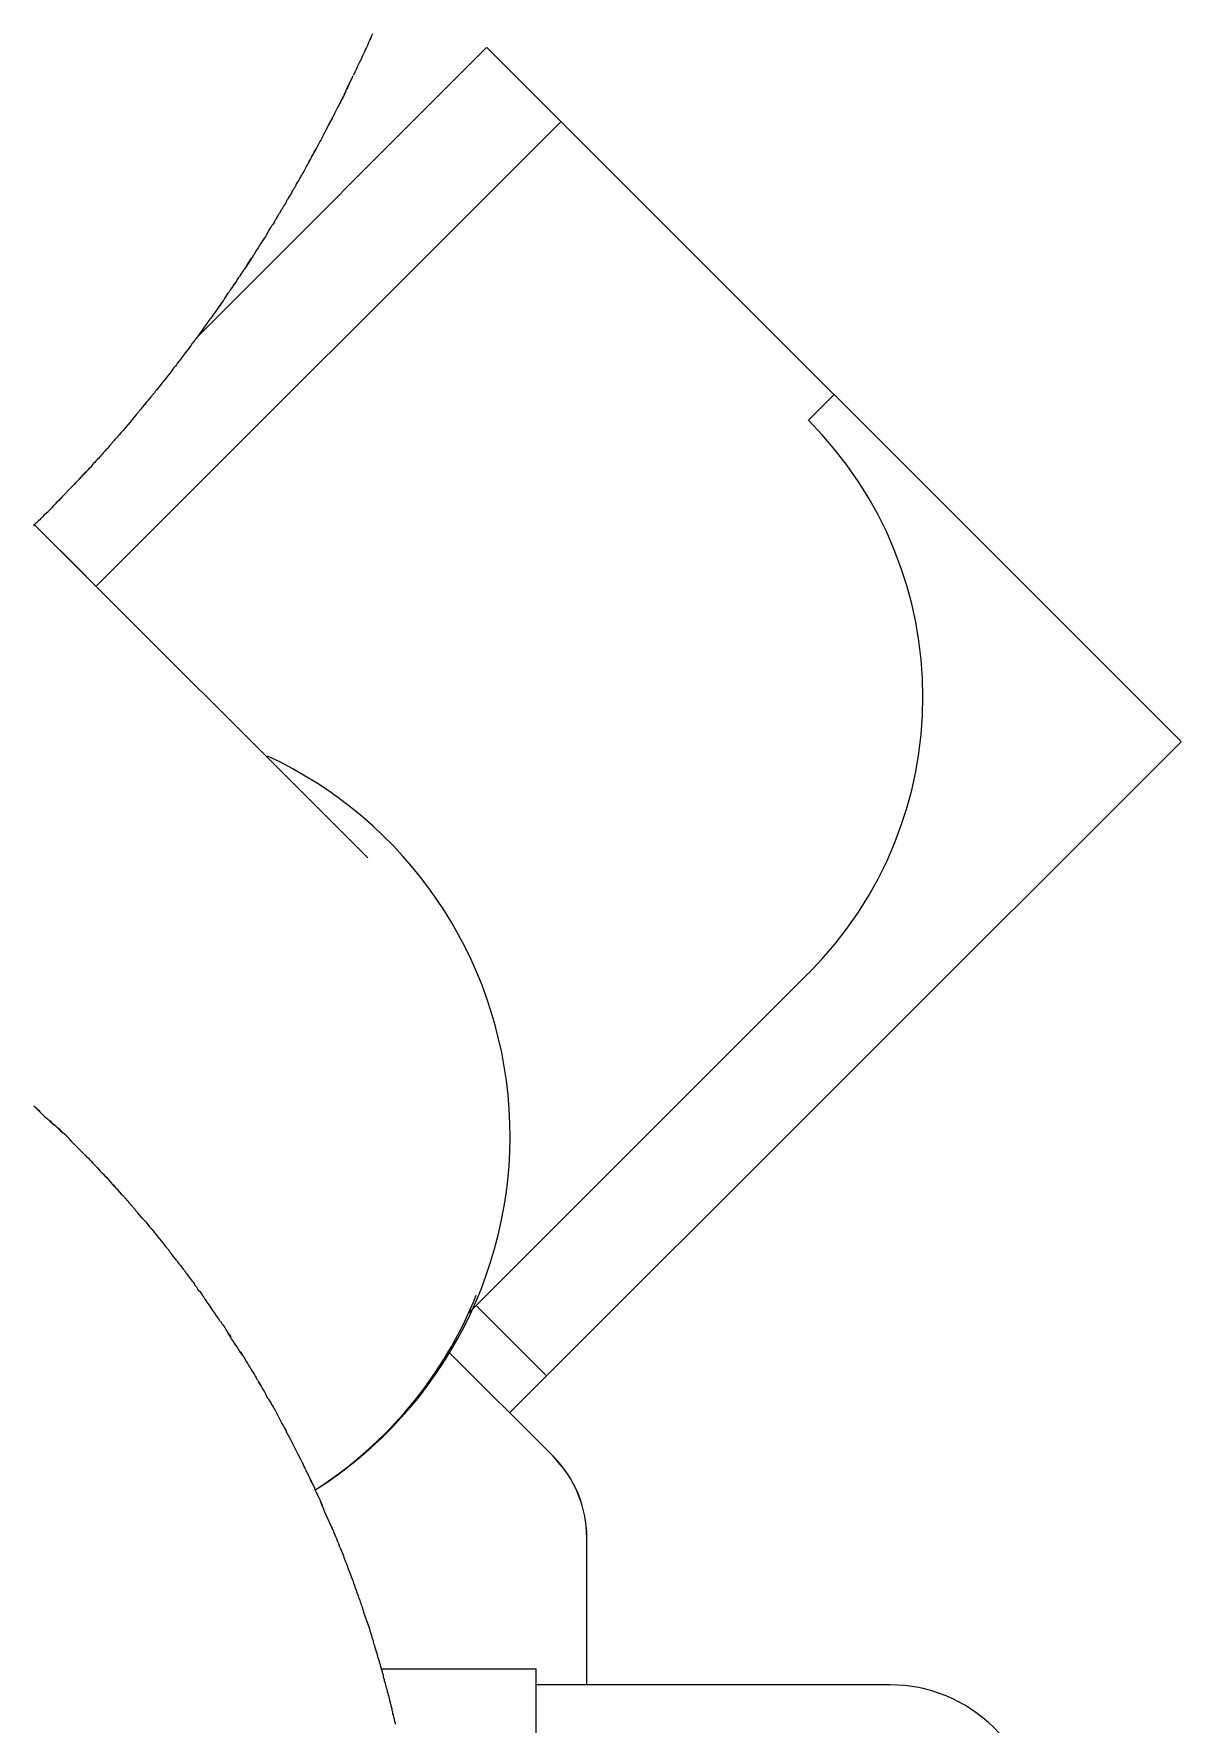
# Model space of a CAD drawing. Header units: millimetres. Extents: x 5194 to 16594, y 329 to 7592.
# Drawn here: x 11604.9 to 11714.9, y 3613.4 to 3775.4 of the extents above; entities that cross this region are included whole.
import ezdxf

# ---------------------------------------------------------------- set-up
doc = ezdxf.new("R2010")
doc.units = ezdxf.units.MM
doc.header["$MEASUREMENT"] = 0
doc.layers.add('PDF_Geometry', color=7, linetype='Continuous', true_color=0x231f20)

msp = doc.modelspace()

# ---------------------------------------------------------------- linework, layer by layer
at = {"layer": 'PDF_Geometry', "color": 0, "lineweight": 9}
for p, q in [((11620.62, 3746.38), (11648.33, 3774.1)), ((11648.34, 3774.1), (11714.88, 3707.56)), ((11634.6, 3769.41), (11634.33, 3768.92)), ((11634.64, 3769.5), (11634.6, 3769.41)), ((11634.82, 3769.93), (11634.64, 3769.5)), ((11634.84, 3770), (11634.82, 3769.93)), ((11634.91, 3770.09), (11634.84, 3770)), ((11634.93, 3770.13), (11634.91, 3770.09)), ((11634.19, 3768.65), (11634.15, 3768.56)), ((11634.24, 3768.72), (11634.19, 3768.65)), ((11634.26, 3768.78), (11634.24, 3768.72)), ((11634.33, 3768.85), (11634.26, 3768.78)), ((11634.33, 3768.92), (11634.33, 3768.85)), ((11655.45, 3766.99), (11610.92, 3722.46)), ((11633.54, 3767.37), (11633.52, 3767.3)), ((11633.58, 3767.43), (11633.54, 3767.37)), ((11633.63, 3767.5), (11633.58, 3767.43)), ((11632.01, 3764.47), (11631.99, 3764.38)), ((11632.05, 3764.53), (11632.01, 3764.47)), ((11632.08, 3764.6), (11632.05, 3764.53)), ((11630.37, 3761.45), (11630.32, 3761.38)), ((11630.39, 3761.52), (11630.37, 3761.45)), ((11630.64, 3761.92), (11630.59, 3761.86)), ((11630.68, 3762.01), (11630.64, 3761.92)), ((11630.73, 3762.08), (11630.68, 3762.01)), ((11629.27, 3759.59), (11629.24, 3759.52)), ((11629.54, 3759.99), (11629.49, 3759.95)), ((11629.58, 3760.06), (11629.54, 3759.99)), ((11629.8, 3760.48), (11629.76, 3760.42)), ((11629.85, 3760.55), (11629.8, 3760.48)), ((11629.89, 3760.62), (11629.85, 3760.55)), ((11629.94, 3760.69), (11629.89, 3760.62)), ((11629.98, 3760.78), (11629.94, 3760.69)), ((11630.01, 3760.82), (11629.98, 3760.78)), ((11630.03, 3760.89), (11630.01, 3760.82)), ((11630.05, 3760.98), (11630.03, 3760.89)), ((11628.39, 3758.1), (11628.34, 3758.03)), ((11628.43, 3758.15), (11628.39, 3758.1)), ((11628.48, 3758.21), (11628.43, 3758.15)), ((11628.52, 3758.3), (11628.48, 3758.21)), ((11628.57, 3758.37), (11628.52, 3758.3)), ((11628.59, 3758.44), (11628.57, 3758.37)), ((11628.88, 3758.91), (11628.84, 3758.84)), ((11628.93, 3758.98), (11628.88, 3758.91)), ((11629.15, 3759.38), (11629.13, 3759.32)), ((11629.18, 3759.47), (11629.15, 3759.38)), ((11629.24, 3759.52), (11629.18, 3759.47)), ((11627.38, 3756.46), (11627.35, 3756.39)), ((11627.44, 3756.53), (11627.38, 3756.46)), ((11627.69, 3756.93), (11627.65, 3756.86)), ((11627.74, 3757.02), (11627.69, 3756.93)), ((11627.78, 3757.07), (11627.74, 3757.02)), ((11627.83, 3757.13), (11627.78, 3757.07)), ((11628.14, 3757.63), (11628.07, 3757.56)), ((11628.16, 3757.67), (11628.14, 3757.63)), ((11625.76, 3753.85), (11625.24, 3753.04)), ((11625.24, 3753.04), (11625.28, 3753.11)), ((11625.28, 3753.11), (11625.33, 3753.18)), ((11625.33, 3753.18), (11625.35, 3753.24)), ((11625.35, 3753.24), (11625.4, 3753.31)), ((11625.4, 3753.31), (11625.8, 3753.9)), ((11625.8, 3753.9), (11625.76, 3753.85)), ((11624.52, 3752.01), (11624.16, 3751.4)), ((11624.43, 3751.87), (11624.5, 3751.94)), ((11624.5, 3751.94), (11624.52, 3752.01)), ((11623.62, 3750.61), (11623.55, 3750.57)), ((11623.64, 3750.68), (11623.62, 3750.61)), ((11623.69, 3750.75), (11623.64, 3750.68)), ((11623.73, 3750.81), (11623.69, 3750.75)), ((11623.8, 3750.88), (11623.73, 3750.81)), ((11623.82, 3750.97), (11623.8, 3750.88)), ((11623.87, 3751.02), (11623.82, 3750.97)), ((11624.18, 3751.47), (11623.87, 3751.02)), ((11624.16, 3751.4), (11624.18, 3751.47)), ((11622.86, 3749.53), (11622.81, 3749.47)), ((11622.9, 3749.6), (11622.86, 3749.53)), ((11622.95, 3749.67), (11622.9, 3749.6)), ((11619.64, 3745.06), (11619.35, 3744.7)), ((11619.68, 3745.12), (11619.64, 3745.06)), ((11619.95, 3745.48), (11619.68, 3745.12)), ((11620, 3745.55), (11619.95, 3745.48)), ((11620.04, 3745.62), (11620, 3745.55)), ((11620.09, 3745.69), (11620.04, 3745.62)), ((11620.16, 3745.75), (11620.09, 3745.69)), ((11620.18, 3745.82), (11620.16, 3745.75)), ((11620.27, 3745.89), (11620.18, 3745.82)), ((11620.34, 3746), (11620.27, 3745.93)), ((11620.27, 3745.93), (11620.27, 3745.89)), ((11620.38, 3746.07), (11620.34, 3746)), ((11620.43, 3746.14), (11620.38, 3746.07)), ((11620.49, 3746.2), (11620.43, 3746.14)), ((11618.4, 3743.44), (11618.36, 3743.39)), ((11618.47, 3743.51), (11618.4, 3743.44)), ((11618.52, 3743.57), (11618.47, 3743.51)), ((11619.26, 3744.56), (11619.21, 3744.5)), ((11619.3, 3744.63), (11619.26, 3744.56)), ((11619.35, 3744.7), (11619.3, 3744.63)), ((11616.49, 3740.99), (11616.45, 3740.92)), ((11616.54, 3741.05), (11616.49, 3740.99)), ((11616.58, 3741.12), (11616.54, 3741.05)), ((11616.63, 3741.19), (11616.58, 3741.12)), ((11616.67, 3741.26), (11616.63, 3741.19)), ((11616.72, 3741.3), (11616.67, 3741.26)), ((11681.63, 3740.84), (11679.15, 3738.36)), ((11614.85, 3739.01), (11614.78, 3738.94)), ((11614.89, 3739.08), (11614.85, 3739.01)), ((11614.94, 3739.12), (11614.89, 3739.08)), ((11615.01, 3739.19), (11614.94, 3739.12)), ((11615.34, 3739.61), (11615.28, 3739.55)), ((11615.39, 3739.66), (11615.34, 3739.61)), ((11613.07, 3736.94), (11613.03, 3736.87)), ((11611.97, 3735.63), (11611.88, 3735.61)), ((11612.02, 3735.7), (11611.97, 3735.63)), ((11612.76, 3736.58), (11612.71, 3736.53)), ((11612.83, 3736.65), (11612.76, 3736.58)), ((11612.89, 3736.69), (11612.83, 3736.65)), ((11612.94, 3736.76), (11612.89, 3736.69)), ((11612.98, 3736.83), (11612.94, 3736.76)), ((11613.03, 3736.87), (11612.98, 3736.83)), ((11610.91, 3734.51), (11610.87, 3734.44)), ((11610.96, 3734.58), (11610.91, 3734.51)), ((11611.03, 3734.62), (11610.96, 3734.58)), ((11611.07, 3734.69), (11611.03, 3734.62)), ((11611.14, 3734.71), (11611.07, 3734.69)), ((11608.98, 3732.4), (11608.91, 3732.35)), ((11609.02, 3732.44), (11608.98, 3732.4)), ((11609.07, 3732.51), (11609.02, 3732.44)), ((11609.11, 3732.55), (11609.07, 3732.51)), ((11609.18, 3732.62), (11609.11, 3732.55)), ((11609.25, 3732.67), (11609.18, 3732.62)), ((11609.29, 3732.73), (11609.25, 3732.67)), ((11609.63, 3733.14), (11609.29, 3732.73)), ((11609.72, 3733.18), (11609.63, 3733.14)), ((11607.7, 3731.05), (11607.61, 3731)), ((11607.74, 3731.11), (11607.7, 3731.05)), ((11608.06, 3731.43), (11608.01, 3731.38)), ((11608.1, 3731.5), (11608.06, 3731.43)), ((11608.17, 3731.56), (11608.1, 3731.5)), ((11604.98, 3728.33), (11604.89, 3728.26)), ((11604.94, 3728.41), (11609.91, 3723.46)), ((11605.02, 3728.37), (11604.98, 3728.33)), ((11605, 3728.35), (11636.94, 3696.42)), ((11605.07, 3728.44), (11605.02, 3728.37)), ((11605.11, 3728.48), (11605.07, 3728.44)), ((11605.2, 3728.53), (11605.11, 3728.48)), ((11605.25, 3728.6), (11605.2, 3728.53)), ((11605.29, 3728.64), (11605.25, 3728.6)), ((11650.53, 3643.21), (11714.87, 3707.55)), ((11679.15, 3685.33), (11646.54, 3652.72)), ((11604.93, 3672.67), (11604.98, 3672.63)), ((11607.05, 3670.71), (11607.09, 3670.65)), ((11607.09, 3670.65), (11607.14, 3670.6)), ((11607.14, 3670.6), (11607.21, 3670.56)), ((11607.21, 3670.56), (11607.25, 3670.51)), ((11609.99, 3667.77), (11610.08, 3667.7)), ((11610.08, 3667.7), (11610.13, 3667.66)), ((11612.67, 3664.91), (11612.72, 3664.87)), ((11612.72, 3664.87), (11612.76, 3664.8)), ((11612.76, 3664.8), (11612.83, 3664.75)), ((11612.83, 3664.75), (11613.32, 3664.19)), ((11613.32, 3664.19), (11613.39, 3664.13)), ((11613.39, 3664.13), (11613.44, 3664.08)), ((11613.44, 3664.08), (11613.46, 3664.04)), ((11613.46, 3664.04), (11613.55, 3663.97)), ((11613.55, 3663.97), (11613.59, 3663.92)), ((11613.59, 3663.92), (11613.61, 3663.88)), ((11613.61, 3663.88), (11613.66, 3663.81)), ((11613.66, 3663.81), (11613.73, 3663.77)), ((11613.73, 3663.77), (11613.77, 3663.72)), ((11613.77, 3663.72), (11613.82, 3663.65)), ((11613.82, 3663.65), (11613.86, 3663.61)), ((11613.86, 3663.61), (11613.91, 3663.56)), ((11613.91, 3663.56), (11613.95, 3663.5)), ((11613.95, 3663.5), (11614, 3663.45)), ((11614, 3663.45), (11614.02, 3663.38)), ((11614.02, 3663.38), (11614.09, 3663.34)), ((11614.09, 3663.34), (11614.13, 3663.27)), ((11614.13, 3663.27), (11614.18, 3663.23)), ((11614.18, 3663.23), (11614.24, 3663.18)), ((11614.24, 3663.18), (11614.24, 3663.14)), ((11614.24, 3663.14), (11614.33, 3663.07)), ((11614.33, 3663.07), (11614.36, 3663.02)), ((11614.36, 3663.02), (11614.42, 3662.96)), ((11614.42, 3662.96), (11614.47, 3662.89)), ((11614.47, 3662.89), (11614.51, 3662.84)), ((11614.51, 3662.84), (11614.56, 3662.8)), ((11616, 3661.07), (11616.04, 3661)), ((11616.04, 3661), (11616.11, 3660.95)), ((11616.11, 3660.95), (11616.16, 3660.91)), ((11617.78, 3658.93), (11617.8, 3658.86)), ((11617.8, 3658.86), (11617.84, 3658.82)), ((11617.84, 3658.82), (11617.89, 3658.75)), ((11617.89, 3658.75), (11617.93, 3658.71)), ((11617.93, 3658.71), (11617.98, 3658.64)), ((11618.65, 3657.78), (11618.7, 3657.74)), ((11618.7, 3657.74), (11618.72, 3657.67)), ((11619.42, 3656.77), (11619.46, 3656.73)), ((11619.46, 3656.73), (11619.48, 3656.66)), ((11619.48, 3656.66), (11619.53, 3656.61)), ((11619.53, 3656.61), (11619.6, 3656.55)), ((11620.27, 3655.65), (11620.32, 3655.58)), ((11620.32, 3655.58), (11620.34, 3655.51)), ((11620.34, 3655.51), (11620.38, 3655.47)), ((11620.61, 3655.11), (11620.65, 3655.06)), ((11620.65, 3655.06), (11620.7, 3654.99)), ((11620.97, 3654.66), (11621.01, 3654.61)), ((11621.01, 3654.61), (11621.06, 3654.54)), ((11621.06, 3654.54), (11621.08, 3654.48)), ((11621.08, 3654.48), (11621.13, 3654.43)), ((11621.13, 3654.43), (11621.19, 3654.36)), ((11621.19, 3654.36), (11621.19, 3654.32)), ((11621.19, 3654.32), (11621.26, 3654.25)), ((11621.26, 3654.25), (11621.28, 3654.18)), ((11621.28, 3654.18), (11621.33, 3654.14)), ((11621.33, 3654.14), (11621.37, 3654.07)), ((11647.32, 3653.51), (11654.09, 3646.74)), ((11654.09, 3646.74), (11647.32, 3653.51)), ((11623.44, 3651.04), (11623.49, 3650.99)), ((11623.49, 3650.99), (11623.51, 3650.92)), ((11623.51, 3650.92), (11623.56, 3650.86)), ((11624.93, 3648.74), (11624.97, 3648.7)), ((11624.97, 3648.7), (11625.02, 3648.65)), ((11625.02, 3648.65), (11625.02, 3648.59)), ((11625.02, 3648.59), (11625.08, 3648.52)), ((11654.7, 3639.06), (11644.65, 3649.11)), ((11644.65, 3649.11), (11654.7, 3639.06)), ((11626.05, 3646.92), (11626.07, 3646.88)), ((11626.07, 3646.88), (11626.12, 3646.81)), ((11626.12, 3646.81), (11626.16, 3646.74)), ((11626.16, 3646.74), (11626.21, 3646.7)), ((11626.21, 3646.7), (11626.21, 3646.63)), ((11626.21, 3646.63), (11626.23, 3646.56)), ((11626.23, 3646.56), (11626.28, 3646.49)), ((11626.28, 3646.49), (11626.32, 3646.43)), ((11626.32, 3646.43), (11626.37, 3646.38)), ((11626.37, 3646.38), (11626.39, 3646.31)), ((11626.39, 3646.31), (11626.43, 3646.27)), ((11626.43, 3646.27), (11626.46, 3646.2)), ((11630.91, 3637.9), (11630.93, 3637.86)), ((11630.93, 3637.86), (11630.98, 3637.79)), ((11630.98, 3637.79), (11631, 3637.72)), ((11631, 3637.72), (11631.27, 3637.21)), ((11631.27, 3637.21), (11631.29, 3637.14)), ((11631.29, 3637.14), (11631.56, 3636.55)), ((11631.56, 3636.55), (11631.61, 3636.49)), ((11631.61, 3636.49), (11631.63, 3636.44)), ((11631.63, 3636.44), (11631.65, 3636.37)), ((11631.65, 3636.37), (11631.7, 3636.31)), ((11631.7, 3636.31), (11631.72, 3636.24)), ((11631.72, 3636.24), (11631.74, 3636.17)), ((11631.74, 3636.17), (11631.79, 3636.1)), ((11631.79, 3636.1), (11631.83, 3636.06)), ((11631.83, 3636.06), (11631.83, 3635.99)), ((11631.83, 3635.99), (11631.85, 3635.92)), ((11631.85, 3635.92), (11631.9, 3635.86)), ((11631.9, 3635.86), (11631.9, 3635.77)), ((11631.9, 3635.77), (11631.94, 3635.7)), ((11631.94, 3635.7), (11631.99, 3635.65)), ((11631.99, 3635.65), (11632.26, 3635.07)), ((11632.26, 3635.07), (11632.28, 3635.02)), ((11632.28, 3635.02), (11632.3, 3634.93)), ((11632.3, 3634.93), (11632.35, 3634.87)), ((11632.35, 3634.87), (11632.37, 3634.8)), ((11633.59, 3631.99), (11633.63, 3631.92)), ((11633.63, 3631.92), (11633.65, 3631.88)), ((11633.65, 3631.88), (11633.68, 3631.81)), ((11633.68, 3631.81), (11633.7, 3631.74)), ((11657.93, 3617.14), (11657.93, 3631.26)), ((11634.78, 3629.02), (11634.8, 3628.95)), ((11634.8, 3628.95), (11634.82, 3628.88)), ((11635.32, 3627.63), (11635.34, 3627.56)), ((11635.34, 3627.56), (11635.36, 3627.49)), ((11635.36, 3627.49), (11635.38, 3627.4)), ((11635.38, 3627.4), (11635.43, 3627.33)), ((11635.43, 3627.33), (11635.43, 3627.27)), ((11635.43, 3627.27), (11635.47, 3627.2)), ((11635.47, 3627.2), (11635.5, 3627.13)), ((11635.65, 3626.68), (11635.68, 3626.61)), ((11635.68, 3626.61), (11635.7, 3626.52)), ((11635.7, 3626.52), (11635.72, 3626.46)), ((11635.72, 3626.46), (11635.74, 3626.39)), ((11635.74, 3626.39), (11635.77, 3626.34)), ((11635.77, 3626.34), (11635.81, 3626.28)), ((11635.81, 3626.28), (11635.81, 3626.21)), ((11635.81, 3626.21), (11635.86, 3626.14)), ((11635.86, 3626.14), (11635.86, 3626.07)), ((11635.86, 3626.07), (11635.9, 3626.01)), ((11635.9, 3626.01), (11635.9, 3625.92)), ((11635.9, 3625.92), (11635.95, 3625.85)), ((11635.95, 3625.85), (11635.99, 3625.78)), ((11636.13, 3625.31), (11636.17, 3625.26)), ((11636.17, 3625.26), (11636.19, 3625.2)), ((11636.37, 3624.66), (11636.4, 3624.57)), ((11636.4, 3624.57), (11636.42, 3624.5)), ((11636.42, 3624.5), (11636.44, 3624.43)), ((11636.44, 3624.43), (11636.46, 3624.36)), ((11637.39, 3621.51), (11637.41, 3621.46)), ((11637.41, 3621.46), (11637.45, 3621.4)), ((11637.45, 3621.4), (11637.45, 3621.31)), ((11637.45, 3621.31), (11637.45, 3621.24)), ((11637.45, 3621.24), (11637.48, 3621.17)), ((11637.48, 3621.17), (11637.5, 3621.1)), ((11637.5, 3621.1), (11637.52, 3621.04)), ((11637.52, 3621.04), (11637.54, 3620.97)), ((11637.54, 3620.97), (11637.57, 3620.9)), ((11637.57, 3620.9), (11637.57, 3620.83)), ((11637.57, 3620.83), (11637.61, 3620.77)), ((11637.61, 3620.77), (11637.63, 3620.7)), ((11637.63, 3620.7), (11637.66, 3620.63)), ((11637.66, 3620.63), (11637.66, 3620.56)), ((11637.66, 3620.56), (11637.7, 3620.5)), ((11637.7, 3620.5), (11637.7, 3620.43)), ((11637.7, 3620.43), (11637.72, 3620.36)), ((11637.72, 3620.36), (11637.75, 3620.29)), ((11637.75, 3620.29), (11637.79, 3620.2)), ((11637.79, 3620.2), (11637.79, 3620.16)), ((11637.79, 3620.16), (11637.79, 3620.09)), ((11637.79, 3620.09), (11637.84, 3620.02)), ((11637.84, 3620.02), (11637.86, 3619.93)), ((11637.86, 3619.93), (11637.88, 3619.87)), ((11637.88, 3619.87), (11637.88, 3619.8)), ((11637.88, 3619.8), (11637.93, 3619.73)), ((11637.93, 3619.73), (11637.93, 3619.66)), ((11637.93, 3619.66), (11637.95, 3619.6)), ((11637.95, 3619.6), (11637.97, 3619.53)), ((11637.97, 3619.53), (11638.02, 3619.46)), ((11638.02, 3619.46), (11638.02, 3619.39)), ((11638.02, 3619.39), (11638.04, 3619.33)), ((11638.04, 3619.33), (11638.06, 3619.24)), ((11638.06, 3619.24), (11638.08, 3619.19)), ((11638.08, 3619.19), (11638.11, 3619.12)), ((11638.11, 3619.12), (11638.11, 3619.06)), ((11638.11, 3619.06), (11638.13, 3618.99)), ((11638.13, 3618.99), (11638.15, 3618.92)), ((11638.15, 3618.92), (11638.2, 3618.83)), ((11638.15, 3618.67), (11653.06, 3618.67)), ((11653.06, 3611.84), (11653.06, 3618.68)), ((11638.33, 3618.29), (11638.38, 3618.22)), ((11638.38, 3618.22), (11638.38, 3618.16)), ((11638.38, 3618.16), (11638.4, 3618.09)), ((11638.4, 3618.09), (11638.4, 3618)), ((11638.4, 3618), (11638.4, 3617.95)), ((11638.4, 3617.95), (11638.42, 3617.89)), ((11638.58, 3617.39), (11638.58, 3617.33)), ((11638.58, 3617.33), (11638.6, 3617.26)), ((11687.01, 3617.14), (11653.05, 3617.14)), ((11638.76, 3616.72), (11638.78, 3616.65)), ((11638.78, 3616.65), (11638.8, 3616.56)), ((11638.8, 3616.56), (11638.8, 3616.49)), ((11638.8, 3616.49), (11638.83, 3616.4)), ((11638.83, 3616.4), (11638.85, 3616.36)), ((11638.85, 3616.36), (11638.85, 3616.29)), ((11638.85, 3616.29), (11638.89, 3616.22)), ((11638.89, 3616.22), (11638.89, 3616.16)), ((11638.89, 3616.16), (11638.94, 3616.09)), ((11638.94, 3616.09), (11638.94, 3616)), ((11638.94, 3616), (11638.96, 3615.93)), ((11638.96, 3615.93), (11638.98, 3615.89)), ((11638.98, 3615.89), (11638.98, 3615.8)), ((11638.98, 3615.8), (11639.01, 3615.73)), ((11639.01, 3615.73), (11639.03, 3615.66)), ((11639.03, 3615.66), (11639.03, 3615.59)), ((11639.03, 3615.59), (11639.07, 3615.53)), ((11639.07, 3615.53), (11639.07, 3615.46)), ((11639.07, 3615.46), (11639.07, 3615.39)), ((11639.07, 3615.39), (11639.12, 3615.32)), ((11639.12, 3615.32), (11639.14, 3615.23)), ((11639.14, 3615.23), (11639.16, 3615.17)), ((11639.16, 3615.17), (11639.16, 3615.12)), ((11639.16, 3615.12), (11639.19, 3615.03)), ((11639.19, 3615.03), (11639.21, 3614.99)), ((11639.21, 3614.99), (11639.21, 3614.92)), ((11639.21, 3614.92), (11639.23, 3614.83)), ((11639.23, 3614.83), (11639.25, 3614.76)), ((11639.25, 3614.76), (11639.25, 3614.69)), ((11639.25, 3614.69), (11639.3, 3614.63)), ((11639.3, 3614.63), (11639.3, 3614.56)), ((11639.3, 3614.56), (11639.32, 3614.49)), ((11639.32, 3614.49), (11639.32, 3614.42)), ((11639.32, 3614.42), (11639.32, 3614.36)), ((11639.32, 3614.36), (11639.37, 3614.27)), ((11639.37, 3614.27), (11639.37, 3614.2)), ((11639.37, 3614.2), (11639.39, 3614.13)), ((11639.39, 3614.13), (11639.41, 3614.06)), ((11639.41, 3614.06), (11639.41, 3614)), ((11639.41, 3614), (11639.46, 3613.93)), ((11639.46, 3613.93), (11639.46, 3613.86)), ((11639.46, 3613.86), (11639.48, 3613.79)), ((11639.48, 3613.79), (11639.5, 3613.7)), ((11639.5, 3613.7), (11639.5, 3613.64)), ((11639.5, 3613.64), (11639.52, 3613.59)), ((11639.52, 3613.59), (11639.55, 3613.5)), ((11639.55, 3613.5), (11639.55, 3613.43)), ((11639.55, 3613.43), (11639.57, 3613.37))]:
    msp.add_line(p, q, dxfattribs=at)
for centre, major_axis, start_param, end_param in [((11877.88, 3668.86), (-186, 186), 0.368318, 0.374481), ((11604.59, 3785.58), (24.07, 24.07), 5.026754, 5.069301), ((11602.73, 3782.41), (-24.25, 24.25), 3.414351, 3.470674), ((11589.29, 3787.19), (34.23, 34.23), 4.977337, 5.007075), ((11643.73, 3744.34), (-14.34, 14.34), 0.173405, 0.275589), ((11661.68, 3726.95), (-31.69, 31.69), 0.163984, 0.195723), ((11612.64, 3756.86), (8.91, 8.91), 4.8373, 4.975075), ((11726.04, 3671.98), (-91.24, 91.24), 0.151896, 0.172502), ((11617.46, 3752.17), (4.22, 4.22), 4.804582, 4.961666), ((11599.56, 3753.83), (15.01, 15.01), 4.78651, 4.826391), ((11652.63, 3711.85), (-26.52, 26.52), 3.141749, 4.712233), ((11601.48, 3741.84), (-8.45, 8.45), 3.11698, 3.259595), ((11568.85, 3766.59), (37.21, 37.21), 4.714202, 4.755013), ((11610.41, 3669.75), (-28.4, 28.4), 2.919765, 5.063135), ((11616.03, 3682.51), (10.48, 10.48), 3.085988, 3.276252), ((11599.55, 3661.3), (8.49, 8.49), 6.194311, 6.372059), ((11611.12, 3673.89), (3.63, 3.63), 3.073437, 3.209748), ((11602.51, 3656.75), (9.22, 9.22), 6.174471, 6.328429), ((11609.3, 3657.56), (5.23, 5.23), 6.128566, 6.234427), ((11596.06, 3640.64), (20.05, 20.05), 6.146876, 6.185277), ((11610.19, 3669.49), (28.33, 28.33), 4.49859, 5.113916), ((11610.19, 3669.49), (28.33, 28.33), 4.49859, 5.113916), ((11557.95, 3608.89), (-55.06, 55.06), 4.513431, 4.546037), ((10221.61, 2739.58), (1182.34, 1182.34), 6.072661, 6.074168), ((11660.91, 3669.13), (29.23, 29.23), 2.878163, 2.92333), ((11617.07, 3639.78), (-8.04, 8.04), 4.362632, 4.526647), ((11655.87, 3656.68), (-21.77, 21.77), 1.228375, 1.304196), ((11580.04, 3614.35), (-39.64, 39.64), 4.360668, 4.430839), ((11646.88, 3631.24), (7.81, 7.81), 5.499981, 6.28353), ((11646.9, 3631.24), (-7.8, 7.8), 3.929597, 4.713146), ((11628.63, 3636.05), (2.04, 2.04), 5.911423, 6.089838), ((11674.83, 3651.47), (-32.26, 32.26), 1.159613, 1.226752), ((11631.02, 3631.22), (1.9, 1.9), 5.787804, 5.968783), ((11618.16, 3624.68), (12.07, 12.07), 5.832145, 5.924442), ((11687.02, 3603.14), (9.9, 9.9), 5.496992, 7.069541)]:
    msp.add_ellipse(centre, major_axis=major_axis, ratio=1, start_param=start_param, end_param=end_param, dxfattribs=at)
for points in [[(11636.73, 3773.93), (11636.35, 3773.08), (11635.94, 3772.29), (11635.56, 3771.44)], [(11634.55, 3769.37), (11634.46, 3769.19), (11634.44, 3769.1), (11634.33, 3768.92)], [(11634.8, 3769.84), (11634.69, 3769.75), (11634.69, 3769.62), (11634.64, 3769.5)], [(11635.11, 3770.52), (11635, 3770.36), (11635.02, 3770.27), (11634.93, 3770.13)], [(11634.15, 3768.56), (11633.94, 3768.2), (11633.81, 3767.86), (11633.63, 3767.5)], [(11633.52, 3767.3), (11633.43, 3767.12), (11633.43, 3767.1), (11633.31, 3766.94)], [(11632.62, 3765.59), (11632.46, 3765.25), (11632.26, 3764.94), (11632.08, 3764.6)], [(11631.29, 3763.12), (11631.11, 3762.82), (11630.91, 3762.42), (11630.73, 3762.08)], [(11631.99, 3764.38), (11631.87, 3764.22), (11631.9, 3764.2), (11631.78, 3764.04)], [(11630.32, 3761.38), (11630.23, 3761.27), (11630.14, 3761.05), (11630.05, 3760.98)], [(11630.59, 3761.86), (11630.5, 3761.77), (11630.46, 3761.63), (11630.39, 3761.52)], [(11629.49, 3759.95), (11629.45, 3759.83), (11629.33, 3759.7), (11629.27, 3759.59)], [(11629.76, 3760.42), (11629.69, 3760.33), (11629.62, 3760.15), (11629.58, 3760.06)], [(11628.34, 3758.03), (11628.28, 3757.85), (11628.21, 3757.88), (11628.16, 3757.67)], [(11628.84, 3758.84), (11628.7, 3758.6), (11628.79, 3758.69), (11628.59, 3758.44)], [(11629.13, 3759.32), (11629.06, 3759.18), (11629.04, 3759.11), (11628.93, 3758.98)], [(11627.35, 3756.39), (11627.17, 3756.14), (11627.31, 3756.21), (11627.13, 3755.99)], [(11627.65, 3756.86), (11627.53, 3756.73), (11627.51, 3756.66), (11627.44, 3756.53)], [(11628.07, 3757.56), (11627.98, 3757.36), (11627.94, 3757.31), (11627.83, 3757.13)], [(11625.71, 3753.78), (11625.6, 3753.56), (11625.55, 3753.56), (11625.44, 3753.38)], [(11626.03, 3754.23), (11625.94, 3754.14), (11625.87, 3753.99), (11625.8, 3753.9)], [(11624.43, 3751.87), (11624.39, 3751.74), (11624.32, 3751.65), (11624.23, 3751.53)], [(11624.16, 3751.4), (11624.03, 3751.29), (11623.98, 3751.13), (11623.87, 3751.02)], [(11622.81, 3749.47), (11622.74, 3749.35), (11622.63, 3749.22), (11622.59, 3749.13)], [(11619.59, 3745.01), (11619.44, 3744.9), (11619.59, 3744.92), (11619.35, 3744.7)], [(11619.91, 3745.44), (11619.84, 3745.35), (11619.75, 3745.19), (11619.68, 3745.12)], [(11618.36, 3743.39), (11617.82, 3742.7), (11617.28, 3741.98), (11616.72, 3741.3)], [(11619.21, 3744.5), (11618.97, 3744.18), (11618.74, 3743.91), (11618.52, 3743.57)], [(11616.45, 3740.92), (11616.33, 3740.85), (11616.24, 3740.74), (11616.18, 3740.63)], [(11614.78, 3738.94), (11614.22, 3738.27), (11613.68, 3737.59), (11613.07, 3736.94)], [(11615.28, 3739.55), (11615.14, 3739.3), (11615.07, 3739.41), (11615.01, 3739.19)], [(11615.64, 3739.97), (11615.55, 3739.84), (11615.48, 3739.84), (11615.39, 3739.66)], [(11611.88, 3735.61), (11611.68, 3735.3), (11611.34, 3735), (11611.14, 3734.71)], [(11612.71, 3736.53), (11612.47, 3736.26), (11612.26, 3735.99), (11612.02, 3735.7)], [(11610.87, 3734.44), (11610.71, 3734.24), (11610.69, 3734.31), (11610.6, 3734.15)], [(11608.91, 3732.35), (11608.67, 3732.08), (11608.44, 3731.81), (11608.17, 3731.56)], [(11609.59, 3733.07), (11609.47, 3732.96), (11609.38, 3732.85), (11609.29, 3732.73)], [(11609.97, 3733.48), (11609.92, 3733.36), (11609.77, 3733.3), (11609.72, 3733.18)], [(11607.61, 3731), (11607.52, 3730.84), (11607.43, 3730.8), (11607.32, 3730.66)], [(11608.01, 3731.38), (11607.9, 3731.32), (11607.83, 3731.2), (11607.74, 3731.11)], [(11606.12, 3729.45), (11605.83, 3729.22), (11605.58, 3728.89), (11605.29, 3728.64)], [(11604.98, 3672.63), (11605.18, 3672.45), (11605.36, 3672.27), (11605.56, 3672.11)], [(11606.49, 3671.23), (11606.62, 3671.05), (11606.87, 3670.87), (11607.05, 3670.71)], [(11608.76, 3669.01), (11609.16, 3668.67), (11609.63, 3668.15), (11609.99, 3667.77)], [(11610.13, 3667.66), (11610.47, 3667.21), (11611.01, 3666.82), (11611.3, 3666.37)], [(11612.15, 3665.5), (11612.29, 3665.27), (11612.54, 3665.14), (11612.67, 3664.91)], [(11612.87, 3664.71), (11613.05, 3664.55), (11613.14, 3664.35), (11613.32, 3664.19)], [(11614.56, 3662.8), (11614.69, 3662.69), (11614.69, 3662.62), (11614.78, 3662.53)], [(11615.28, 3661.92), (11615.48, 3661.76), (11615.84, 3661.29), (11616, 3661.07)], [(11616.16, 3660.91), (11616.7, 3660.26), (11617.21, 3659.58), (11617.78, 3658.93)], [(11618.72, 3657.67), (11618.97, 3657.38), (11619.19, 3657.06), (11619.42, 3656.77)], [(11619.6, 3656.55), (11619.69, 3656.32), (11620.11, 3655.87), (11620.27, 3655.65)], [(11620.38, 3655.47), (11620.47, 3655.29), (11620.56, 3655.31), (11620.61, 3655.11)], [(11620.7, 3654.99), (11620.79, 3654.88), (11620.9, 3654.79), (11620.97, 3654.66)], [(11621.37, 3654.07), (11621.44, 3653.98), (11621.51, 3653.87), (11621.58, 3653.8)], [(11622.81, 3651.98), (11622.99, 3651.71), (11623.31, 3651.33), (11623.44, 3651.04)], [(11623.56, 3650.86), (11623.65, 3650.74), (11623.74, 3650.63), (11623.8, 3650.5)], [(11624.7, 3649.12), (11624.72, 3649.03), (11624.86, 3648.83), (11624.93, 3648.74)], [(11625.08, 3648.52), (11625.15, 3648.32), (11625.2, 3648.43), (11625.29, 3648.16)], [(11625.8, 3647.3), (11625.89, 3647.17), (11625.98, 3647.06), (11626.05, 3646.92)], [(11626.46, 3646.2), (11626.55, 3646.07), (11626.59, 3645.98), (11626.68, 3645.84)], [(11627.38, 3644.58), (11627.63, 3644.27), (11627.83, 3643.79), (11628.05, 3643.48)], [(11628.93, 3641.86), (11628.98, 3641.7), (11629.09, 3641.61), (11629.13, 3641.41)], [(11630.68, 3638.35), (11630.77, 3638.24), (11630.86, 3638.04), (11630.91, 3637.9)], [(11631.31, 3637.07), (11631.43, 3636.91), (11631.49, 3636.73), (11631.56, 3636.55)], [(11632.01, 3635.59), (11632.08, 3635.43), (11632.17, 3635.23), (11632.26, 3635.07)], [(11632.37, 3634.8), (11632.44, 3634.66), (11632.53, 3634.51), (11632.57, 3634.35)], [(11633.7, 3631.74), (11633.74, 3631.58), (11633.83, 3631.45), (11633.88, 3631.27)], [(11634.28, 3630.28), (11634.48, 3629.85), (11634.6, 3629.47), (11634.78, 3629.02)], [(11634.82, 3628.88), (11635, 3628.48), (11635.14, 3628.03), (11635.32, 3627.63)], [(11635.5, 3627.13), (11635.56, 3626.97), (11635.56, 3626.82), (11635.65, 3626.68)], [(11635.99, 3625.78), (11635.99, 3625.62), (11636.1, 3625.47), (11636.13, 3625.31)], [(11636.19, 3625.2), (11636.22, 3624.99), (11636.35, 3624.84), (11636.37, 3624.66)], [(11636.46, 3624.36), (11636.76, 3623.42), (11637.12, 3622.5), (11637.39, 3621.51)], [(11638.2, 3618.83), (11638.22, 3618.72), (11638.31, 3618.43), (11638.33, 3618.29)], [(11638.42, 3617.89), (11638.51, 3617.64), (11638.47, 3617.66), (11638.58, 3617.39)], [(11638.6, 3617.26), (11638.67, 3617.08), (11638.69, 3616.9), (11638.76, 3616.72)]]:
    msp.add_open_spline(points, degree=3, dxfattribs=at)

doc.saveas('drawing.dxf')
